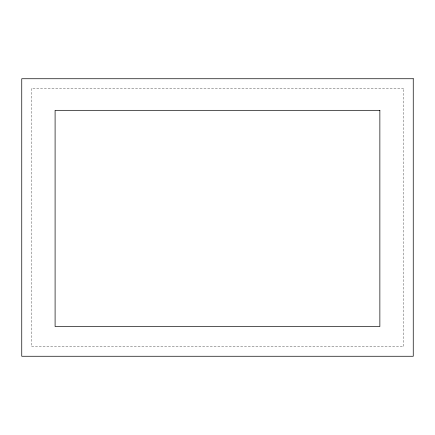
<?xml version="1.0" encoding="UTF-8"?>
<svg xmlns="http://www.w3.org/2000/svg" width="435" height="435" viewBox="0 0 435 435"><rect width="100%" height="100%" fill="white"/><g stroke="black" fill="none" stroke-linecap="round" stroke-linejoin="round"><path stroke-width="0.33" stroke-dasharray="2.17 1.63" d="M403.637 88.354L31.363 88.354L31.363 346.646L403.637 346.646L403.637 88.354"/><path stroke-width="0.65" d="M413.25 78.74L21.75 78.74L21.75 356.26L413.25 356.26L413.25 78.74M379.864 110.321L55.093 110.321L55.093 326.527L379.864 326.527L379.864 110.321"/></g></svg>
